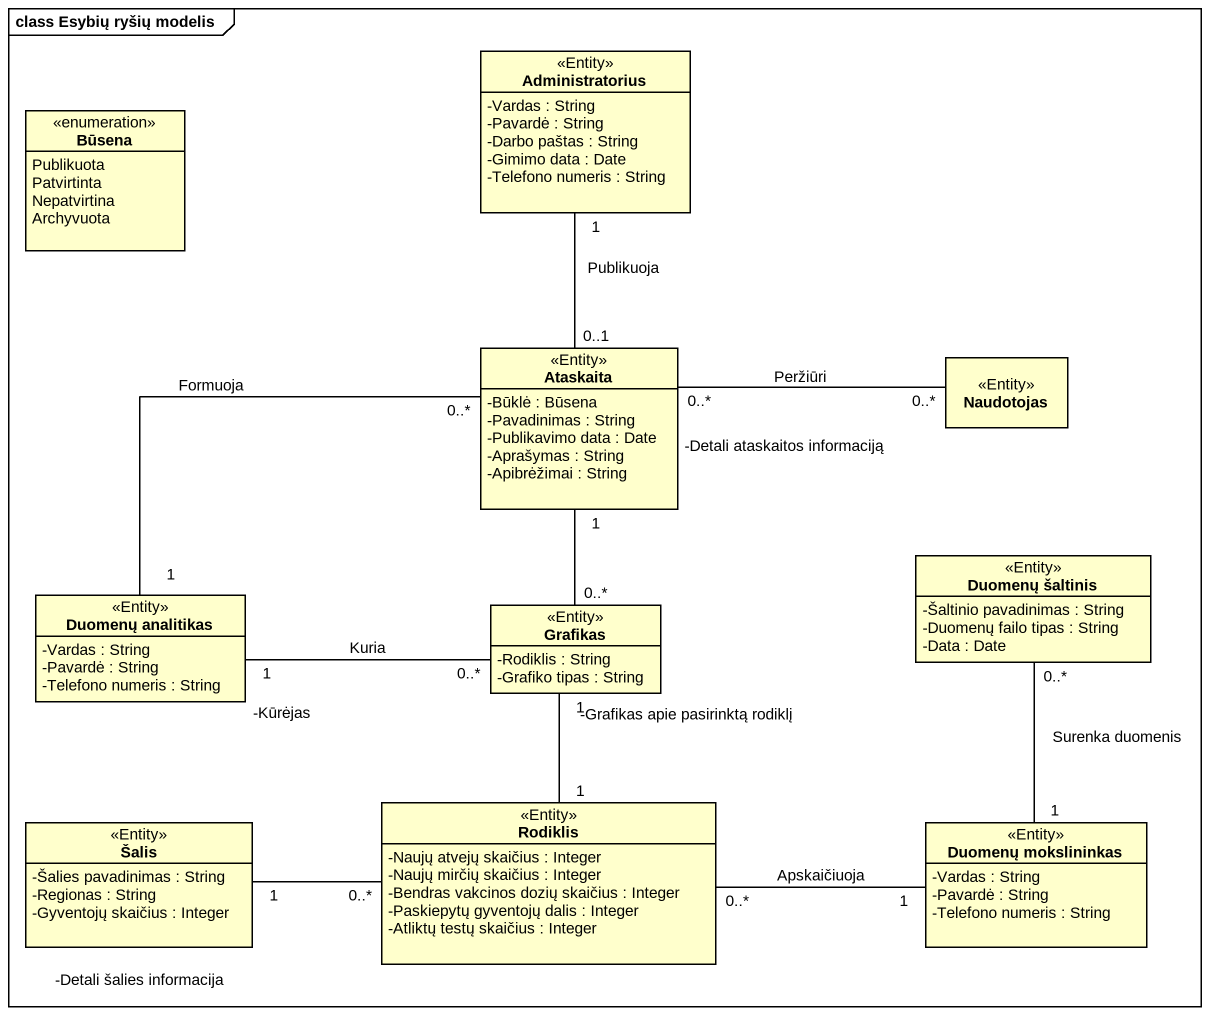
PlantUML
@startuml
mainframe class Esybių ryšių modelis
hide circle
hide empty members
skinparam classAttributeIconSize 0
enum Būsena {
  Publikuota
  Patvirtinta
  Nepatvirtina
  Archyvuota
}
class Administratorius <<Entity>> {
  -Vardas : String
  -Pavardė : String
  -Darbo paštas : String
  -Gimimo data : Date
  -Telefono numeris : String
}
class Ataskaita <<Entity>> {
  -Būklė : Būsena
  -Pavadinimas : String
  -Publikavimo data : Date
  -Aprašymas : String
  -Apibrėžimai : String
}
class Naudotojas <<Entity>>
class "Duomenų šaltinis" as Duomenų_šaltinis <<Entity>> {
  -Šaltinio pavadinimas : String
  -Duomenų failo tipas : String
  -Data : Date
}
class "Duomenų analitikas" as Duomenų_analitikas <<Entity>> {
  -Vardas : String
  -Pavardė : String
  -Telefono numeris : String
}
class Grafikas <<Entity>> {
  -Rodiklis : String
  -Grafiko tipas : String
}
class Rodiklis <<Entity>> {
  -Naujų atvejų skaičius : Integer
  -Naujų mirčių skaičius : Integer
  -Bendras vakcinos dozių skaičius : Integer
  -Paskiepytų gyventojų dalis : Integer
  -Atliktų testų skaičius : Integer
}
class Šalis <<Entity>> {
  -Šalies pavadinimas : String
  -Regionas : String
  -Gyventojų skaičius : Integer
}
class "Duomenų mokslininkas" as Duomenų_mokslininkas <<Entity>> {
  -Vardas : String
  -Pavardė : String
  -Telefono numeris : String
}
Administratorius "1" -- "0..1" Ataskaita : Publikuoja
Ataskaita "1" -- "0..*" Grafikas
Naudotojas "0..*" -left- "0..*\n-Detali ataskaitos informaciją" Ataskaita : Peržiūri
Duomenų_šaltinis "0..*" -- "1" Duomenų_mokslininkas : Surenka duomenis
Duomenų_analitikas "1" -right- "0..*" Ataskaita : Formuoja
Duomenų_analitikas "1\n-Kūrėjas" -right- "0..*" Grafikas : Kuria
Rodiklis "1" -up- "1\n-Grafikas apie pasirinktą rodiklį" Grafikas
Rodiklis "0..*" -left- "1\n-Detali šalies informacija" Šalis
Duomenų_mokslininkas "1" -left- "0..*" Rodiklis : Apskaičiuoja
@enduml
